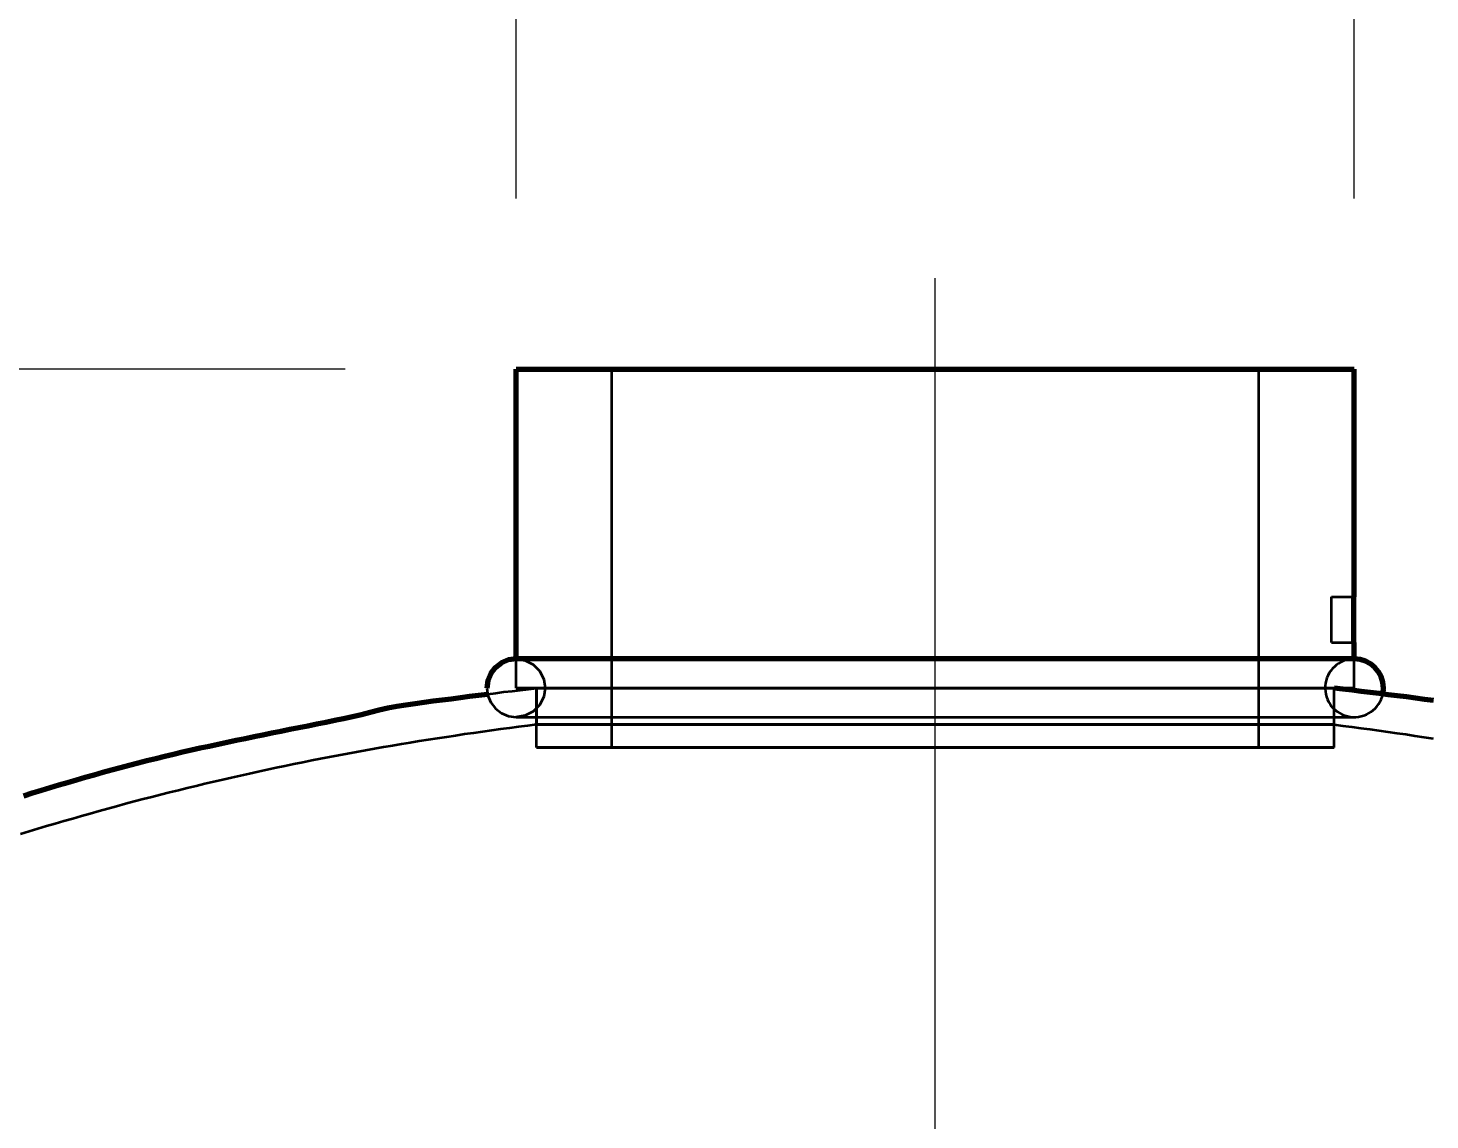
# Model space of a CAD drawing. Header units: millimetres. Extents: x 0 to 1554, y 0 to 420.
# Drawn here: x 119.21 to 131.52, y 294.66 to 304.25 of the extents above; entities that cross this region are included whole.
import ezdxf

# ---------------------------------------------------------------- set-up
doc = ezdxf.new("R2010")
doc.units = ezdxf.units.MM
doc.linetypes.add('IRAM-E-TRAZOS', pattern=[5, 4, -1])
doc.linetypes.add('IRAM-F-TRAZO-PUNTO', pattern=[20, 15, -2, 1, -2])
for name, color, linetype, lineweight in [('01-VISIBLE', 7, 'CONTINUOUS', 70), ('02-OCULTA', 4, 'IRAM-E-TRAZOS', 35), ('03-EJE', 1, 'IRAM-F-TRAZO-PUNTO', 18), ('04-COTA', 3, 'CONTINUOUS', 18)]:
    doc.layers.add(name, color=color, linetype=linetype, lineweight=lineweight)
doc.styles.add('ISO3098', font='isocpeur.ttf')
doc.dimstyles.new('FLAMA-IRAM', dxfattribs={"dimtxt": 3.5, "dimasz": 3.5, "dimexe": 2, "dimexo": 1.5, "dimgap": 1, "dimtad": 1, "dimdec": 1, "dimtxsty": 'ISO3098', "dimblk": 'IRAM_FLECHA', "dimblk1": 'IRAM_FLECHA', "dimblk2": 'IRAM_FLECHA', "dimcen": 2.5, "dimclrd": 256, "dimclre": 256, "dimclrt": 256, "dimazin": 3, "dimtfac": 1, "dimtmove": 0, "dimatfit": 3, "dimlwd": 18, "dimlwe": 18})

# ---------------------------------------------------------------- blocks, each defined once
blk = doc.blocks.new('IRAM_FLECHA')
blk.add_solid([(0, 0), (-1, 0.125), (-1, -0.125)])

msp = doc.modelspace()

# ---------------------------------------------------------------- linework, layer by layer
at = {"layer": '01-VISIBLE'}
for p, q in [((123.495, 298.706), (123.495, 301.25)), ((130.855, 299.25), (130.855, 301.25)), ((130.85, 298.85), (130.85, 299.25)), ((130.855, 298.706), (130.855, 298.85))]:
    msp.add_line(p, q, dxfattribs=at)
for points in [[(123.495, 301.25), (123.576, 301.25), (123.657, 301.25), (123.738, 301.25), (123.819, 301.25), (123.899, 301.25), (123.98, 301.25), (124.061, 301.25), (124.142, 301.25), (124.223, 301.25), (124.304, 301.25), (124.385, 301.25), (124.466, 301.25), (124.546, 301.25), (124.627, 301.25), (124.708, 301.25), (124.789, 301.25), (124.87, 301.25), (124.951, 301.25), (125.032, 301.25), (125.113, 301.25), (125.193, 301.25), (125.274, 301.25), (125.355, 301.25), (125.436, 301.25), (125.517, 301.25), (125.598, 301.25), (125.679, 301.25), (125.76, 301.25), (125.84, 301.25), (125.921, 301.25), (126.002, 301.25), (126.083, 301.25), (126.164, 301.25), (126.245, 301.25), (126.326, 301.25), (126.407, 301.25), (126.488, 301.25), (126.568, 301.25), (126.649, 301.25), (126.73, 301.25), (126.811, 301.25), (126.892, 301.25), (126.973, 301.25), (127.054, 301.25), (127.135, 301.25), (127.215, 301.25), (127.296, 301.25), (127.377, 301.25), (127.458, 301.25), (127.539, 301.25), (127.62, 301.25), (127.701, 301.25), (127.782, 301.25), (127.862, 301.25), (127.943, 301.25), (128.024, 301.25), (128.105, 301.25), (128.186, 301.25), (128.267, 301.25), (128.348, 301.25), (128.429, 301.25), (128.51, 301.25), (128.59, 301.25), (128.671, 301.25), (128.752, 301.25), (128.833, 301.25), (128.914, 301.25), (128.995, 301.25), (129.076, 301.25), (129.157, 301.25), (129.237, 301.25), (129.318, 301.25), (129.399, 301.25), (129.48, 301.25), (129.561, 301.25), (129.642, 301.25), (129.723, 301.25), (129.804, 301.25), (129.884, 301.25), (129.965, 301.25), (130.046, 301.25), (130.127, 301.25), (130.208, 301.25), (130.289, 301.25), (130.37, 301.25), (130.451, 301.25), (130.531, 301.25), (130.612, 301.25), (130.693, 301.25), (130.774, 301.25), (130.855, 301.25)], [(130.85, 299.25), (130.85, 299.25), (130.851, 299.25), (130.852, 299.25), (130.853, 299.25), (130.854, 299.25), (130.855, 299.25)], [(130.85, 298.85), (130.85, 298.85), (130.851, 298.85), (130.852, 298.85), (130.853, 298.85), (130.854, 298.85), (130.855, 298.85)], [(123.495, 298.706), (123.429, 298.697), (123.367, 298.672), (123.314, 298.631), (123.273, 298.578), (123.248, 298.516), (123.239, 298.45)], [(130.855, 298.706), (130.774, 298.706), (130.693, 298.706), (130.612, 298.706), (130.531, 298.706), (130.451, 298.706), (130.37, 298.706), (130.289, 298.706), (130.208, 298.706), (130.127, 298.706), (130.046, 298.706), (129.965, 298.706), (129.884, 298.706), (129.804, 298.706), (129.723, 298.706), (129.642, 298.706), (129.561, 298.706), (129.48, 298.706), (129.399, 298.706), (129.318, 298.706), (129.237, 298.706), (129.157, 298.706), (129.076, 298.706), (128.995, 298.706), (128.914, 298.706), (128.833, 298.706), (128.752, 298.706), (128.671, 298.706), (128.59, 298.706), (128.51, 298.706), (128.429, 298.706), (128.348, 298.706), (128.267, 298.706), (128.186, 298.706), (128.105, 298.706), (128.024, 298.706), (127.943, 298.706), (127.862, 298.706), (127.782, 298.706), (127.701, 298.706), (127.62, 298.706), (127.539, 298.706), (127.458, 298.706), (127.377, 298.706), (127.296, 298.706), (127.215, 298.706), (127.135, 298.706), (127.054, 298.706), (126.973, 298.706), (126.892, 298.706), (126.811, 298.706), (126.73, 298.706), (126.649, 298.706), (126.568, 298.706), (126.488, 298.706), (126.407, 298.706), (126.326, 298.706), (126.245, 298.706), (126.164, 298.706), (126.083, 298.706), (126.002, 298.706), (125.921, 298.706), (125.84, 298.706), (125.76, 298.706), (125.679, 298.706), (125.598, 298.706), (125.517, 298.706), (125.436, 298.706), (125.355, 298.706), (125.274, 298.706), (125.193, 298.706), (125.113, 298.706), (125.032, 298.706), (124.951, 298.706), (124.87, 298.706), (124.789, 298.706), (124.708, 298.706), (124.627, 298.706), (124.546, 298.706), (124.466, 298.706), (124.385, 298.706), (124.304, 298.706), (124.223, 298.706), (124.142, 298.706), (124.061, 298.706), (123.98, 298.706), (123.899, 298.706), (123.819, 298.706), (123.738, 298.706), (123.657, 298.706), (123.576, 298.706), (123.495, 298.706)], [(131.551, 298.34), (131.471, 298.35), (131.392, 298.361), (131.313, 298.371), (131.233, 298.381), (131.154, 298.391), (131.074, 298.401), (130.995, 298.411), (130.915, 298.42), (130.836, 298.43), (130.756, 298.44), (130.677, 298.45)], [(119.173, 297.504), (119.25, 297.528), (119.327, 297.552), (119.404, 297.575), (119.48, 297.598), (119.557, 297.621), (119.634, 297.644), (119.711, 297.666), (119.789, 297.688), (119.866, 297.71), (119.943, 297.731), (120.021, 297.752), (120.098, 297.773), (120.176, 297.793), (120.254, 297.813), (120.332, 297.832), (120.41, 297.851), (120.488, 297.869), (120.566, 297.888), (120.644, 297.906), (120.722, 297.923), (120.801, 297.94), (120.879, 297.957), (120.958, 297.974), (121.036, 297.991), (121.115, 298.007), (121.194, 298.023), (121.272, 298.039), (121.351, 298.055), (121.43, 298.071), (121.508, 298.087), (121.587, 298.102), (121.666, 298.118), (121.744, 298.134), (121.823, 298.15), (121.902, 298.166), (121.98, 298.182), (122.059, 298.199), (122.137, 298.217), (122.215, 298.237), (122.292, 298.259), (122.37, 298.277), (122.449, 298.291), (122.528, 298.303), (122.608, 298.314), (122.687, 298.325), (122.767, 298.336), (122.846, 298.346), (122.926, 298.356), (123.006, 298.367), (123.085, 298.377), (123.165, 298.387), (123.245, 298.397)]]:
    msp.add_lwpolyline(points, dxfattribs=at)
for start, end in [(0, 90), (-11.9791, 0)]:
    msp.add_arc((130.855, 298.45), 0.256, start, end, dxfattribs=at)
at = {"layer": '02-OCULTA'}
for p, q in [((124.337, 297.928), (124.337, 301.25)), ((130.013, 301.25), (130.013, 297.928)), ((130.655, 299.25), (130.85, 299.25)), ((130.655, 298.85), (130.655, 299.25)), ((130.655, 298.85), (130.655, 299.25)), ((130.655, 299.25), (130.85, 299.25)), ((130.85, 298.85), (130.85, 299.25)), ((130.655, 298.85), (130.85, 298.85)), ((130.655, 298.85), (130.85, 298.85)), ((123.495, 298.45), (123.495, 298.706)), ((130.855, 298.45), (130.855, 298.706)), ((123.673, 297.928), (123.673, 298.45)), ((123.675, 298.45), (123.675, 298.128)), ((130.675, 298.45), (130.675, 298.128)), ((130.677, 297.928), (130.677, 298.45))]:
    msp.add_line(p, q, dxfattribs=at)
for points in [[(130.855, 301.25), (130.775, 301.25), (130.695, 301.25), (130.615, 301.25), (130.535, 301.25), (130.455, 301.25), (130.375, 301.25), (130.295, 301.25), (130.215, 301.25), (130.135, 301.25), (130.055, 301.25), (129.975, 301.25), (129.895, 301.25), (129.815, 301.25), (129.735, 301.25), (129.655, 301.25), (129.575, 301.25), (129.495, 301.25), (129.415, 301.25), (129.335, 301.25), (129.255, 301.25), (129.175, 301.25), (129.095, 301.25), (129.015, 301.25), (128.935, 301.25), (128.855, 301.25), (128.775, 301.25), (128.695, 301.25), (128.615, 301.25), (128.535, 301.25), (128.455, 301.25), (128.375, 301.25), (128.295, 301.25), (128.215, 301.25), (128.135, 301.25), (128.055, 301.25), (127.975, 301.25), (127.895, 301.25), (127.815, 301.25), (127.735, 301.25), (127.655, 301.25), (127.575, 301.25), (127.495, 301.25), (127.415, 301.25), (127.335, 301.25), (127.255, 301.25), (127.175, 301.25), (127.095, 301.25), (127.015, 301.25), (126.935, 301.25), (126.855, 301.25), (126.775, 301.25), (126.695, 301.25), (126.615, 301.25), (126.535, 301.25), (126.455, 301.25), (126.375, 301.25), (126.295, 301.25), (126.215, 301.25), (126.135, 301.25), (126.055, 301.25), (125.975, 301.25), (125.895, 301.25), (125.815, 301.25), (125.735, 301.25), (125.655, 301.25), (125.575, 301.25), (125.495, 301.25), (125.415, 301.25), (125.335, 301.25), (125.255, 301.25), (125.175, 301.25), (125.095, 301.25), (125.015, 301.25), (124.935, 301.25), (124.855, 301.25), (124.775, 301.25), (124.695, 301.25), (124.615, 301.25), (124.535, 301.25), (124.455, 301.25), (124.375, 301.25), (124.295, 301.25), (124.215, 301.25), (124.135, 301.25), (124.055, 301.25), (123.975, 301.25), (123.895, 301.25), (123.815, 301.25), (123.735, 301.25), (123.655, 301.25), (123.575, 301.25), (123.495, 301.25)], [(130.013, 301.25), (129.932, 301.25), (129.85, 301.25), (129.769, 301.25), (129.688, 301.25), (129.607, 301.25), (129.526, 301.25), (129.445, 301.25), (129.364, 301.25), (129.283, 301.25), (129.202, 301.25), (129.121, 301.25), (129.04, 301.25), (128.959, 301.25), (128.878, 301.25), (128.796, 301.25), (128.715, 301.25), (128.634, 301.25), (128.553, 301.25), (128.472, 301.25), (128.391, 301.25), (128.31, 301.25), (128.229, 301.25), (128.148, 301.25), (128.067, 301.25), (127.986, 301.25), (127.905, 301.25), (127.824, 301.25), (127.743, 301.25), (127.661, 301.25), (127.58, 301.25), (127.499, 301.25), (127.418, 301.25), (127.337, 301.25), (127.256, 301.25), (127.175, 301.25), (127.094, 301.25), (127.013, 301.25), (126.932, 301.25), (126.851, 301.25), (126.77, 301.25), (126.689, 301.25), (126.607, 301.25), (126.526, 301.25), (126.445, 301.25), (126.364, 301.25), (126.283, 301.25), (126.202, 301.25), (126.121, 301.25), (126.04, 301.25), (125.959, 301.25), (125.878, 301.25), (125.797, 301.25), (125.716, 301.25), (125.635, 301.25), (125.554, 301.25), (125.472, 301.25), (125.391, 301.25), (125.31, 301.25), (125.229, 301.25), (125.148, 301.25), (125.067, 301.25), (124.986, 301.25), (124.905, 301.25), (124.824, 301.25), (124.743, 301.25), (124.662, 301.25), (124.581, 301.25), (124.5, 301.25), (124.418, 301.25), (124.337, 301.25)], [(124.337, 301.25), (124.418, 301.25), (124.5, 301.25), (124.581, 301.25), (124.662, 301.25), (124.743, 301.25), (124.824, 301.25), (124.905, 301.25), (124.986, 301.25), (125.067, 301.25), (125.148, 301.25), (125.229, 301.25), (125.31, 301.25), (125.391, 301.25), (125.472, 301.25), (125.554, 301.25), (125.635, 301.25), (125.716, 301.25), (125.797, 301.25), (125.878, 301.25), (125.959, 301.25), (126.04, 301.25), (126.121, 301.25), (126.202, 301.25), (126.283, 301.25), (126.364, 301.25), (126.445, 301.25), (126.526, 301.25), (126.607, 301.25), (126.689, 301.25), (126.77, 301.25), (126.851, 301.25), (126.932, 301.25), (127.013, 301.25), (127.094, 301.25), (127.175, 301.25), (127.256, 301.25), (127.337, 301.25), (127.418, 301.25), (127.499, 301.25), (127.58, 301.25), (127.661, 301.25), (127.743, 301.25), (127.824, 301.25), (127.905, 301.25), (127.986, 301.25), (128.067, 301.25), (128.148, 301.25), (128.229, 301.25), (128.31, 301.25), (128.391, 301.25), (128.472, 301.25), (128.553, 301.25), (128.634, 301.25), (128.715, 301.25), (128.796, 301.25), (128.878, 301.25), (128.959, 301.25), (129.04, 301.25), (129.121, 301.25), (129.202, 301.25), (129.283, 301.25), (129.364, 301.25), (129.445, 301.25), (129.526, 301.25), (129.607, 301.25), (129.688, 301.25), (129.769, 301.25), (129.85, 301.25), (129.932, 301.25), (130.013, 301.25)], [(130.855, 299.25), (130.854, 299.25), (130.853, 299.25), (130.852, 299.25), (130.851, 299.25), (130.85, 299.25), (130.85, 299.25)], [(130.855, 298.85), (130.854, 298.85), (130.853, 298.85), (130.852, 298.85), (130.851, 298.85), (130.85, 298.85), (130.85, 298.85)], [(130.855, 298.706), (130.774, 298.706), (130.693, 298.706), (130.612, 298.706), (130.531, 298.706), (130.451, 298.706), (130.37, 298.706), (130.289, 298.706), (130.208, 298.706), (130.127, 298.706), (130.046, 298.706), (129.965, 298.706), (129.884, 298.706), (129.804, 298.706), (129.723, 298.706), (129.642, 298.706), (129.561, 298.706), (129.48, 298.706), (129.399, 298.706), (129.318, 298.706), (129.237, 298.706), (129.157, 298.706), (129.076, 298.706), (128.995, 298.706), (128.914, 298.706), (128.833, 298.706), (128.752, 298.706), (128.671, 298.706), (128.59, 298.706), (128.51, 298.706), (128.429, 298.706), (128.348, 298.706), (128.267, 298.706), (128.186, 298.706), (128.105, 298.706), (128.024, 298.706), (127.943, 298.706), (127.862, 298.706), (127.782, 298.706), (127.701, 298.706), (127.62, 298.706), (127.539, 298.706), (127.458, 298.706), (127.377, 298.706), (127.296, 298.706), (127.215, 298.706), (127.135, 298.706), (127.054, 298.706), (126.973, 298.706), (126.892, 298.706), (126.811, 298.706), (126.73, 298.706), (126.649, 298.706), (126.568, 298.706), (126.488, 298.706), (126.407, 298.706), (126.326, 298.706), (126.245, 298.706), (126.164, 298.706), (126.083, 298.706), (126.002, 298.706), (125.921, 298.706), (125.84, 298.706), (125.76, 298.706), (125.679, 298.706), (125.598, 298.706), (125.517, 298.706), (125.436, 298.706), (125.355, 298.706), (125.274, 298.706), (125.193, 298.706), (125.113, 298.706), (125.032, 298.706), (124.951, 298.706), (124.87, 298.706), (124.789, 298.706), (124.708, 298.706), (124.627, 298.706), (124.546, 298.706), (124.466, 298.706), (124.385, 298.706), (124.304, 298.706), (124.223, 298.706), (124.142, 298.706), (124.061, 298.706), (123.98, 298.706), (123.899, 298.706), (123.819, 298.706), (123.738, 298.706), (123.657, 298.706), (123.576, 298.706), (123.495, 298.706)], [(123.495, 298.706), (123.574, 298.693), (123.645, 298.657), (123.702, 298.6), (123.738, 298.529), (123.751, 298.45), (123.738, 298.371), (123.702, 298.3), (123.645, 298.243), (123.574, 298.207), (123.495, 298.194)], [(123.239, 298.45), (123.248, 298.384), (123.273, 298.322), (123.314, 298.269), (123.367, 298.228), (123.429, 298.203), (123.495, 298.194)], [(123.245, 298.397), (123.316, 298.406), (123.388, 298.415), (123.46, 298.423), (123.532, 298.432), (123.603, 298.441), (123.675, 298.45)], [(130.855, 298.45), (130.775, 298.45), (130.695, 298.45), (130.615, 298.45), (130.535, 298.45), (130.455, 298.45), (130.375, 298.45), (130.295, 298.45), (130.215, 298.45), (130.135, 298.45), (130.055, 298.45), (129.975, 298.45), (129.895, 298.45), (129.815, 298.45), (129.735, 298.45), (129.655, 298.45), (129.575, 298.45), (129.495, 298.45), (129.415, 298.45), (129.335, 298.45), (129.255, 298.45), (129.175, 298.45), (129.095, 298.45), (129.015, 298.45), (128.935, 298.45), (128.855, 298.45), (128.775, 298.45), (128.695, 298.45), (128.615, 298.45), (128.535, 298.45), (128.455, 298.45), (128.375, 298.45), (128.295, 298.45), (128.215, 298.45), (128.135, 298.45), (128.055, 298.45), (127.975, 298.45), (127.895, 298.45), (127.815, 298.45), (127.735, 298.45), (127.655, 298.45), (127.575, 298.45), (127.495, 298.45), (127.415, 298.45), (127.335, 298.45), (127.255, 298.45), (127.175, 298.45), (127.095, 298.45), (127.015, 298.45), (126.935, 298.45), (126.855, 298.45), (126.775, 298.45), (126.695, 298.45), (126.615, 298.45), (126.535, 298.45), (126.455, 298.45), (126.375, 298.45), (126.295, 298.45), (126.215, 298.45), (126.135, 298.45), (126.055, 298.45), (125.975, 298.45), (125.895, 298.45), (125.815, 298.45), (125.735, 298.45), (125.655, 298.45), (125.575, 298.45), (125.495, 298.45), (125.415, 298.45), (125.335, 298.45), (125.255, 298.45), (125.175, 298.45), (125.095, 298.45), (125.015, 298.45), (124.935, 298.45), (124.855, 298.45), (124.775, 298.45), (124.695, 298.45), (124.615, 298.45), (124.535, 298.45), (124.455, 298.45), (124.375, 298.45), (124.295, 298.45), (124.215, 298.45), (124.135, 298.45), (124.055, 298.45), (123.975, 298.45), (123.895, 298.45), (123.815, 298.45), (123.735, 298.45), (123.655, 298.45), (123.575, 298.45), (123.495, 298.45)], [(123.495, 298.45), (123.576, 298.45), (123.657, 298.45), (123.738, 298.45), (123.819, 298.45), (123.899, 298.45), (123.98, 298.45), (124.061, 298.45), (124.142, 298.45), (124.223, 298.45), (124.304, 298.45), (124.385, 298.45), (124.466, 298.45), (124.546, 298.45), (124.627, 298.45), (124.708, 298.45), (124.789, 298.45), (124.87, 298.45), (124.951, 298.45), (125.032, 298.45), (125.113, 298.45), (125.193, 298.45), (125.274, 298.45), (125.355, 298.45), (125.436, 298.45), (125.517, 298.45), (125.598, 298.45), (125.679, 298.45), (125.76, 298.45), (125.84, 298.45), (125.921, 298.45), (126.002, 298.45), (126.083, 298.45), (126.164, 298.45), (126.245, 298.45), (126.326, 298.45), (126.407, 298.45), (126.488, 298.45), (126.568, 298.45), (126.649, 298.45), (126.73, 298.45), (126.811, 298.45), (126.892, 298.45), (126.973, 298.45), (127.054, 298.45), (127.135, 298.45), (127.215, 298.45), (127.296, 298.45), (127.377, 298.45), (127.458, 298.45), (127.539, 298.45), (127.62, 298.45), (127.701, 298.45), (127.782, 298.45), (127.862, 298.45), (127.943, 298.45), (128.024, 298.45), (128.105, 298.45), (128.186, 298.45), (128.267, 298.45), (128.348, 298.45), (128.429, 298.45), (128.51, 298.45), (128.59, 298.45), (128.671, 298.45), (128.752, 298.45), (128.833, 298.45), (128.914, 298.45), (128.995, 298.45), (129.076, 298.45), (129.157, 298.45), (129.237, 298.45), (129.318, 298.45), (129.399, 298.45), (129.48, 298.45), (129.561, 298.45), (129.642, 298.45), (129.723, 298.45), (129.804, 298.45), (129.884, 298.45), (129.965, 298.45), (130.046, 298.45), (130.127, 298.45), (130.208, 298.45), (130.289, 298.45), (130.37, 298.45), (130.451, 298.45), (130.531, 298.45), (130.612, 298.45), (130.693, 298.45), (130.774, 298.45), (130.855, 298.45)], [(130.677, 298.45), (130.596, 298.45), (130.516, 298.45), (130.435, 298.45), (130.355, 298.45), (130.274, 298.45), (130.194, 298.45), (130.113, 298.45), (130.033, 298.45), (129.952, 298.45), (129.872, 298.45), (129.791, 298.45), (129.711, 298.45), (129.63, 298.45), (129.55, 298.45), (129.469, 298.45), (129.389, 298.45), (129.308, 298.45), (129.228, 298.45), (129.147, 298.45), (129.067, 298.45), (128.986, 298.45), (128.906, 298.45), (128.825, 298.45), (128.745, 298.45), (128.664, 298.45), (128.584, 298.45), (128.503, 298.45), (128.423, 298.45), (128.342, 298.45), (128.262, 298.45), (128.181, 298.45), (128.101, 298.45), (128.02, 298.45), (127.94, 298.45), (127.859, 298.45), (127.779, 298.45), (127.698, 298.45), (127.618, 298.45), (127.537, 298.45), (127.457, 298.45), (127.376, 298.45), (127.296, 298.45), (127.215, 298.45), (127.135, 298.45), (127.054, 298.45), (126.974, 298.45), (126.893, 298.45), (126.813, 298.45), (126.732, 298.45), (126.652, 298.45), (126.571, 298.45), (126.491, 298.45), (126.41, 298.45), (126.33, 298.45), (126.249, 298.45), (126.169, 298.45), (126.088, 298.45), (126.008, 298.45), (125.927, 298.45), (125.847, 298.45), (125.766, 298.45), (125.686, 298.45), (125.605, 298.45), (125.525, 298.45), (125.444, 298.45), (125.364, 298.45), (125.283, 298.45), (125.203, 298.45), (125.122, 298.45), (125.042, 298.45), (124.961, 298.45), (124.881, 298.45), (124.8, 298.45), (124.72, 298.45), (124.639, 298.45), (124.559, 298.45), (124.478, 298.45), (124.398, 298.45), (124.317, 298.45), (124.237, 298.45), (124.156, 298.45), (124.076, 298.45), (123.995, 298.45), (123.915, 298.45), (123.834, 298.45), (123.754, 298.45), (123.673, 298.45)], [(123.673, 298.45), (123.754, 298.45), (123.834, 298.45), (123.915, 298.45), (123.995, 298.45), (124.076, 298.45), (124.156, 298.45), (124.237, 298.45), (124.317, 298.45), (124.398, 298.45), (124.478, 298.45), (124.559, 298.45), (124.639, 298.45), (124.72, 298.45), (124.8, 298.45), (124.881, 298.45), (124.961, 298.45), (125.042, 298.45), (125.122, 298.45), (125.203, 298.45), (125.283, 298.45), (125.364, 298.45), (125.444, 298.45), (125.525, 298.45), (125.605, 298.45), (125.686, 298.45), (125.766, 298.45), (125.847, 298.45), (125.927, 298.45), (126.008, 298.45), (126.088, 298.45), (126.169, 298.45), (126.249, 298.45), (126.33, 298.45), (126.41, 298.45), (126.491, 298.45), (126.571, 298.45), (126.652, 298.45), (126.732, 298.45), (126.813, 298.45), (126.893, 298.45), (126.974, 298.45), (127.054, 298.45), (127.135, 298.45), (127.215, 298.45), (127.296, 298.45), (127.376, 298.45), (127.457, 298.45), (127.537, 298.45), (127.618, 298.45), (127.698, 298.45), (127.779, 298.45), (127.859, 298.45), (127.94, 298.45), (128.02, 298.45), (128.101, 298.45), (128.181, 298.45), (128.262, 298.45), (128.342, 298.45), (128.423, 298.45), (128.503, 298.45), (128.584, 298.45), (128.664, 298.45), (128.745, 298.45), (128.825, 298.45), (128.906, 298.45), (128.986, 298.45), (129.067, 298.45), (129.147, 298.45), (129.228, 298.45), (129.308, 298.45), (129.389, 298.45), (129.469, 298.45), (129.55, 298.45), (129.63, 298.45), (129.711, 298.45), (129.791, 298.45), (129.872, 298.45), (129.952, 298.45), (130.033, 298.45), (130.113, 298.45), (130.194, 298.45), (130.274, 298.45), (130.355, 298.45), (130.435, 298.45), (130.516, 298.45), (130.596, 298.45), (130.677, 298.45)], [(130.675, 298.45), (130.595, 298.45), (130.514, 298.45), (130.434, 298.45), (130.353, 298.45), (130.273, 298.45), (130.192, 298.45), (130.112, 298.45), (130.031, 298.45), (129.951, 298.45), (129.87, 298.45), (129.79, 298.45), (129.709, 298.45), (129.629, 298.45), (129.549, 298.45), (129.468, 298.45), (129.388, 298.45), (129.307, 298.45), (129.227, 298.45), (129.146, 298.45), (129.066, 298.45), (128.985, 298.45), (128.905, 298.45), (128.824, 298.45), (128.744, 298.45), (128.664, 298.45), (128.583, 298.45), (128.503, 298.45), (128.422, 298.45), (128.342, 298.45), (128.261, 298.45), (128.181, 298.45), (128.1, 298.45), (128.02, 298.45), (127.939, 298.45), (127.859, 298.45), (127.778, 298.45), (127.698, 298.45), (127.618, 298.45), (127.537, 298.45), (127.457, 298.45), (127.376, 298.45), (127.296, 298.45), (127.215, 298.45), (127.135, 298.45), (127.054, 298.45), (126.974, 298.45), (126.893, 298.45), (126.813, 298.45), (126.732, 298.45), (126.652, 298.45), (126.572, 298.45), (126.491, 298.45), (126.411, 298.45), (126.33, 298.45), (126.25, 298.45), (126.169, 298.45), (126.089, 298.45), (126.008, 298.45), (125.928, 298.45), (125.847, 298.45), (125.767, 298.45), (125.686, 298.45), (125.606, 298.45), (125.526, 298.45), (125.445, 298.45), (125.365, 298.45), (125.284, 298.45), (125.204, 298.45), (125.123, 298.45), (125.043, 298.45), (124.962, 298.45), (124.882, 298.45), (124.801, 298.45), (124.721, 298.45), (124.641, 298.45), (124.56, 298.45), (124.48, 298.45), (124.399, 298.45), (124.319, 298.45), (124.238, 298.45), (124.158, 298.45), (124.077, 298.45), (123.997, 298.45), (123.916, 298.45), (123.836, 298.45), (123.755, 298.45), (123.675, 298.45)], [(123.675, 298.45), (123.755, 298.45), (123.836, 298.45), (123.916, 298.45), (123.997, 298.45), (124.077, 298.45), (124.158, 298.45), (124.238, 298.45), (124.319, 298.45), (124.399, 298.45), (124.48, 298.45), (124.56, 298.45), (124.641, 298.45), (124.721, 298.45), (124.801, 298.45), (124.882, 298.45), (124.962, 298.45), (125.043, 298.45), (125.123, 298.45), (125.204, 298.45), (125.284, 298.45), (125.365, 298.45), (125.445, 298.45), (125.526, 298.45), (125.606, 298.45), (125.686, 298.45), (125.767, 298.45), (125.847, 298.45), (125.928, 298.45), (126.008, 298.45), (126.089, 298.45), (126.169, 298.45), (126.25, 298.45), (126.33, 298.45), (126.411, 298.45), (126.491, 298.45), (126.572, 298.45), (126.652, 298.45), (126.732, 298.45), (126.813, 298.45), (126.893, 298.45), (126.974, 298.45), (127.054, 298.45), (127.135, 298.45), (127.215, 298.45), (127.296, 298.45), (127.376, 298.45), (127.457, 298.45), (127.537, 298.45), (127.618, 298.45), (127.698, 298.45), (127.778, 298.45), (127.859, 298.45), (127.939, 298.45), (128.02, 298.45), (128.1, 298.45), (128.181, 298.45), (128.261, 298.45), (128.342, 298.45), (128.422, 298.45), (128.503, 298.45), (128.583, 298.45), (128.664, 298.45), (128.744, 298.45), (128.824, 298.45), (128.905, 298.45), (128.985, 298.45), (129.066, 298.45), (129.146, 298.45), (129.227, 298.45), (129.307, 298.45), (129.388, 298.45), (129.468, 298.45), (129.549, 298.45), (129.629, 298.45), (129.709, 298.45), (129.79, 298.45), (129.87, 298.45), (129.951, 298.45), (130.031, 298.45), (130.112, 298.45), (130.192, 298.45), (130.273, 298.45), (130.353, 298.45), (130.434, 298.45), (130.514, 298.45), (130.595, 298.45), (130.675, 298.45)], [(130.677, 298.45), (130.677, 298.45), (130.676, 298.45), (130.676, 298.45), (130.676, 298.45), (130.675, 298.45), (130.675, 298.45)], [(123.495, 298.194), (123.575, 298.194), (123.655, 298.194), (123.735, 298.194), (123.815, 298.194), (123.895, 298.194), (123.975, 298.194), (124.055, 298.194), (124.135, 298.194), (124.215, 298.194), (124.295, 298.194), (124.375, 298.194), (124.455, 298.194), (124.535, 298.194), (124.615, 298.194), (124.695, 298.194), (124.775, 298.194), (124.855, 298.194), (124.935, 298.194), (125.015, 298.194), (125.095, 298.194), (125.175, 298.194), (125.255, 298.194), (125.335, 298.194), (125.415, 298.194), (125.495, 298.194), (125.575, 298.194), (125.655, 298.194), (125.735, 298.194), (125.815, 298.194), (125.895, 298.194), (125.975, 298.194), (126.055, 298.194), (126.135, 298.194), (126.215, 298.194), (126.295, 298.194), (126.375, 298.194), (126.455, 298.194), (126.535, 298.194), (126.615, 298.194), (126.695, 298.194), (126.775, 298.194), (126.855, 298.194), (126.935, 298.194), (127.015, 298.194), (127.095, 298.194), (127.175, 298.194), (127.255, 298.194), (127.335, 298.194), (127.415, 298.194), (127.495, 298.194), (127.575, 298.194), (127.655, 298.194), (127.735, 298.194), (127.815, 298.194), (127.895, 298.194), (127.975, 298.194), (128.055, 298.194), (128.135, 298.194), (128.215, 298.194), (128.295, 298.194), (128.375, 298.194), (128.455, 298.194), (128.535, 298.194), (128.615, 298.194), (128.695, 298.194), (128.775, 298.194), (128.855, 298.194), (128.935, 298.194), (129.015, 298.194), (129.095, 298.194), (129.175, 298.194), (129.255, 298.194), (129.335, 298.194), (129.415, 298.194), (129.495, 298.194), (129.575, 298.194), (129.655, 298.194), (129.735, 298.194), (129.815, 298.194), (129.895, 298.194), (129.975, 298.194), (130.055, 298.194), (130.135, 298.194), (130.215, 298.194), (130.295, 298.194), (130.375, 298.194), (130.455, 298.194), (130.535, 298.194), (130.615, 298.194), (130.695, 298.194), (130.775, 298.194), (130.855, 298.194)], [(123.495, 298.194), (123.575, 298.194), (123.655, 298.194), (123.735, 298.194), (123.815, 298.194), (123.895, 298.194), (123.975, 298.194), (124.055, 298.194), (124.135, 298.194), (124.215, 298.194), (124.295, 298.194), (124.375, 298.194), (124.455, 298.194), (124.535, 298.194), (124.615, 298.194), (124.695, 298.194), (124.775, 298.194), (124.855, 298.194), (124.935, 298.194), (125.015, 298.194), (125.095, 298.194), (125.175, 298.194), (125.255, 298.194), (125.335, 298.194), (125.415, 298.194), (125.495, 298.194), (125.575, 298.194), (125.655, 298.194), (125.735, 298.194), (125.815, 298.194), (125.895, 298.194), (125.975, 298.194), (126.055, 298.194), (126.135, 298.194), (126.215, 298.194), (126.295, 298.194), (126.375, 298.194), (126.455, 298.194), (126.535, 298.194), (126.615, 298.194), (126.695, 298.194), (126.775, 298.194), (126.855, 298.194), (126.935, 298.194), (127.015, 298.194), (127.095, 298.194), (127.175, 298.194), (127.255, 298.194), (127.335, 298.194), (127.415, 298.194), (127.495, 298.194), (127.575, 298.194), (127.655, 298.194), (127.735, 298.194), (127.815, 298.194), (127.895, 298.194), (127.975, 298.194), (128.055, 298.194), (128.135, 298.194), (128.215, 298.194), (128.295, 298.194), (128.375, 298.194), (128.455, 298.194), (128.535, 298.194), (128.615, 298.194), (128.695, 298.194), (128.775, 298.194), (128.855, 298.194), (128.935, 298.194), (129.015, 298.194), (129.095, 298.194), (129.175, 298.194), (129.255, 298.194), (129.335, 298.194), (129.415, 298.194), (129.495, 298.194), (129.575, 298.194), (129.655, 298.194), (129.735, 298.194), (129.815, 298.194), (129.895, 298.194), (129.975, 298.194), (130.055, 298.194), (130.135, 298.194), (130.215, 298.194), (130.295, 298.194), (130.375, 298.194), (130.455, 298.194), (130.535, 298.194), (130.615, 298.194), (130.695, 298.194), (130.775, 298.194), (130.855, 298.194)], [(123.675, 298.128), (123.596, 298.119), (123.516, 298.108), (123.437, 298.098), (123.358, 298.088), (123.278, 298.077), (123.199, 298.066), (123.12, 298.054), (123.041, 298.043), (122.962, 298.031), (122.883, 298.019), (122.803, 298.007), (122.724, 297.995), (122.645, 297.982), (122.566, 297.969), (122.488, 297.956), (122.409, 297.943), (122.33, 297.929), (122.251, 297.915), (122.172, 297.901), (122.094, 297.887), (122.015, 297.872), (121.936, 297.858), (121.858, 297.843), (121.779, 297.827), (121.701, 297.812), (121.622, 297.796), (121.544, 297.78), (121.465, 297.764), (121.387, 297.748), (121.309, 297.731), (121.231, 297.714), (121.153, 297.697), (121.075, 297.679), (120.997, 297.662), (120.919, 297.644), (120.841, 297.626), (120.763, 297.607), (120.685, 297.589), (120.607, 297.57), (120.53, 297.551), (120.452, 297.532), (120.374, 297.512), (120.297, 297.492), (120.219, 297.472), (120.142, 297.452), (120.065, 297.431), (119.987, 297.41), (119.91, 297.389), (119.833, 297.368), (119.756, 297.346), (119.679, 297.324), (119.602, 297.302), (119.525, 297.28), (119.449, 297.257), (119.372, 297.235), (119.295, 297.212), (119.219, 297.188), (119.143, 297.165)], [(130.675, 298.128), (130.595, 298.128), (130.514, 298.128), (130.434, 298.128), (130.353, 298.128), (130.273, 298.128), (130.192, 298.128), (130.112, 298.128), (130.031, 298.128), (129.951, 298.128), (129.87, 298.128), (129.79, 298.128), (129.709, 298.128), (129.629, 298.128), (129.549, 298.128), (129.468, 298.128), (129.388, 298.128), (129.307, 298.128), (129.227, 298.128), (129.146, 298.128), (129.066, 298.128), (128.985, 298.128), (128.905, 298.128), (128.824, 298.128), (128.744, 298.128), (128.664, 298.128), (128.583, 298.128), (128.503, 298.128), (128.422, 298.128), (128.342, 298.128), (128.261, 298.128), (128.181, 298.128), (128.1, 298.128), (128.02, 298.128), (127.939, 298.128), (127.859, 298.128), (127.778, 298.128), (127.698, 298.128), (127.618, 298.128), (127.537, 298.128), (127.457, 298.128), (127.376, 298.128), (127.296, 298.128), (127.215, 298.128), (127.135, 298.128), (127.054, 298.128), (126.974, 298.128), (126.893, 298.128), (126.813, 298.128), (126.732, 298.128), (126.652, 298.128), (126.572, 298.128), (126.491, 298.128), (126.411, 298.128), (126.33, 298.128), (126.25, 298.128), (126.169, 298.128), (126.089, 298.128), (126.008, 298.128), (125.928, 298.128), (125.847, 298.128), (125.767, 298.128), (125.686, 298.128), (125.606, 298.128), (125.526, 298.128), (125.445, 298.128), (125.365, 298.128), (125.284, 298.128), (125.204, 298.128), (125.123, 298.128), (125.043, 298.128), (124.962, 298.128), (124.882, 298.128), (124.801, 298.128), (124.721, 298.128), (124.641, 298.128), (124.56, 298.128), (124.48, 298.128), (124.399, 298.128), (124.319, 298.128), (124.238, 298.128), (124.158, 298.128), (124.077, 298.128), (123.997, 298.128), (123.916, 298.128), (123.836, 298.128), (123.755, 298.128), (123.675, 298.128)], [(123.675, 298.128), (123.755, 298.128), (123.836, 298.128), (123.916, 298.128), (123.997, 298.128), (124.077, 298.128), (124.158, 298.128), (124.238, 298.128), (124.319, 298.128), (124.399, 298.128), (124.48, 298.128), (124.56, 298.128), (124.641, 298.128), (124.721, 298.128), (124.801, 298.128), (124.882, 298.128), (124.962, 298.128), (125.043, 298.128), (125.123, 298.128), (125.204, 298.128), (125.284, 298.128), (125.365, 298.128), (125.445, 298.128), (125.526, 298.128), (125.606, 298.128), (125.686, 298.128), (125.767, 298.128), (125.847, 298.128), (125.928, 298.128), (126.008, 298.128), (126.089, 298.128), (126.169, 298.128), (126.25, 298.128), (126.33, 298.128), (126.411, 298.128), (126.491, 298.128), (126.572, 298.128), (126.652, 298.128), (126.732, 298.128), (126.813, 298.128), (126.893, 298.128), (126.974, 298.128), (127.054, 298.128), (127.135, 298.128), (127.215, 298.128), (127.296, 298.128), (127.376, 298.128), (127.457, 298.128), (127.537, 298.128), (127.618, 298.128), (127.698, 298.128), (127.778, 298.128), (127.859, 298.128), (127.939, 298.128), (128.02, 298.128), (128.1, 298.128), (128.181, 298.128), (128.261, 298.128), (128.342, 298.128), (128.422, 298.128), (128.503, 298.128), (128.583, 298.128), (128.664, 298.128), (128.744, 298.128), (128.824, 298.128), (128.905, 298.128), (128.985, 298.128), (129.066, 298.128), (129.146, 298.128), (129.227, 298.128), (129.307, 298.128), (129.388, 298.128), (129.468, 298.128), (129.549, 298.128), (129.629, 298.128), (129.709, 298.128), (129.79, 298.128), (129.87, 298.128), (129.951, 298.128), (130.031, 298.128), (130.112, 298.128), (130.192, 298.128), (130.273, 298.128), (130.353, 298.128), (130.434, 298.128), (130.514, 298.128), (130.595, 298.128), (130.675, 298.128)], [(130.675, 298.128), (130.754, 298.119), (130.834, 298.108), (130.913, 298.098), (130.992, 298.087), (131.072, 298.077), (131.151, 298.066), (131.23, 298.054), (131.309, 298.043), (131.388, 298.031), (131.467, 298.019), (131.547, 298.007)], [(130.677, 297.928), (130.596, 297.928), (130.516, 297.928), (130.435, 297.928), (130.355, 297.928), (130.274, 297.928), (130.194, 297.928), (130.113, 297.928), (130.033, 297.928), (129.952, 297.928), (129.872, 297.928), (129.791, 297.928), (129.711, 297.928), (129.63, 297.928), (129.55, 297.928), (129.469, 297.928), (129.389, 297.928), (129.308, 297.928), (129.228, 297.928), (129.147, 297.928), (129.067, 297.928), (128.986, 297.928), (128.906, 297.928), (128.825, 297.928), (128.745, 297.928), (128.664, 297.928), (128.584, 297.928), (128.503, 297.928), (128.423, 297.928), (128.342, 297.928), (128.262, 297.928), (128.181, 297.928), (128.101, 297.928), (128.02, 297.928), (127.94, 297.928), (127.859, 297.928), (127.779, 297.928), (127.698, 297.928), (127.618, 297.928), (127.537, 297.928), (127.457, 297.928), (127.376, 297.928), (127.296, 297.928), (127.215, 297.928), (127.135, 297.928), (127.054, 297.928), (126.974, 297.928), (126.893, 297.928), (126.813, 297.928), (126.732, 297.928), (126.652, 297.928), (126.571, 297.928), (126.491, 297.928), (126.41, 297.928), (126.33, 297.928), (126.249, 297.928), (126.169, 297.928), (126.088, 297.928), (126.008, 297.928), (125.927, 297.928), (125.847, 297.928), (125.766, 297.928), (125.686, 297.928), (125.605, 297.928), (125.525, 297.928), (125.444, 297.928), (125.364, 297.928), (125.283, 297.928), (125.203, 297.928), (125.122, 297.928), (125.042, 297.928), (124.961, 297.928), (124.881, 297.928), (124.8, 297.928), (124.72, 297.928), (124.639, 297.928), (124.559, 297.928), (124.478, 297.928), (124.398, 297.928), (124.317, 297.928), (124.237, 297.928), (124.156, 297.928), (124.076, 297.928), (123.995, 297.928), (123.915, 297.928), (123.834, 297.928), (123.754, 297.928), (123.673, 297.928)], [(123.673, 297.928), (123.754, 297.928), (123.834, 297.928), (123.915, 297.928), (123.995, 297.928), (124.076, 297.928), (124.156, 297.928), (124.237, 297.928), (124.317, 297.928), (124.398, 297.928), (124.478, 297.928), (124.559, 297.928), (124.639, 297.928), (124.72, 297.928), (124.8, 297.928), (124.881, 297.928), (124.961, 297.928), (125.042, 297.928), (125.122, 297.928), (125.203, 297.928), (125.283, 297.928), (125.364, 297.928), (125.444, 297.928), (125.525, 297.928), (125.605, 297.928), (125.686, 297.928), (125.766, 297.928), (125.847, 297.928), (125.927, 297.928), (126.008, 297.928), (126.088, 297.928), (126.169, 297.928), (126.249, 297.928), (126.33, 297.928), (126.41, 297.928), (126.491, 297.928), (126.571, 297.928), (126.652, 297.928), (126.732, 297.928), (126.813, 297.928), (126.893, 297.928), (126.974, 297.928), (127.054, 297.928), (127.135, 297.928), (127.215, 297.928), (127.296, 297.928), (127.376, 297.928), (127.457, 297.928), (127.537, 297.928), (127.618, 297.928), (127.698, 297.928), (127.779, 297.928), (127.859, 297.928), (127.94, 297.928), (128.02, 297.928), (128.101, 297.928), (128.181, 297.928), (128.262, 297.928), (128.342, 297.928), (128.423, 297.928), (128.503, 297.928), (128.584, 297.928), (128.664, 297.928), (128.745, 297.928), (128.825, 297.928), (128.906, 297.928), (128.986, 297.928), (129.067, 297.928), (129.147, 297.928), (129.228, 297.928), (129.308, 297.928), (129.389, 297.928), (129.469, 297.928), (129.55, 297.928), (129.63, 297.928), (129.711, 297.928), (129.791, 297.928), (129.872, 297.928), (129.952, 297.928), (130.033, 297.928), (130.113, 297.928), (130.194, 297.928), (130.274, 297.928), (130.355, 297.928), (130.435, 297.928), (130.516, 297.928), (130.596, 297.928), (130.677, 297.928)], [(130.013, 297.928), (129.932, 297.928), (129.85, 297.928), (129.769, 297.928), (129.688, 297.928), (129.607, 297.928), (129.526, 297.928), (129.445, 297.928), (129.364, 297.928), (129.283, 297.928), (129.202, 297.928), (129.121, 297.928), (129.04, 297.928), (128.959, 297.928), (128.878, 297.928), (128.796, 297.928), (128.715, 297.928), (128.634, 297.928), (128.553, 297.928), (128.472, 297.928), (128.391, 297.928), (128.31, 297.928), (128.229, 297.928), (128.148, 297.928), (128.067, 297.928), (127.986, 297.928), (127.905, 297.928), (127.824, 297.928), (127.743, 297.928), (127.661, 297.928), (127.58, 297.928), (127.499, 297.928), (127.418, 297.928), (127.337, 297.928), (127.256, 297.928), (127.175, 297.928), (127.094, 297.928), (127.013, 297.928), (126.932, 297.928), (126.851, 297.928), (126.77, 297.928), (126.689, 297.928), (126.607, 297.928), (126.526, 297.928), (126.445, 297.928), (126.364, 297.928), (126.283, 297.928), (126.202, 297.928), (126.121, 297.928), (126.04, 297.928), (125.959, 297.928), (125.878, 297.928), (125.797, 297.928), (125.716, 297.928), (125.635, 297.928), (125.554, 297.928), (125.472, 297.928), (125.391, 297.928), (125.31, 297.928), (125.229, 297.928), (125.148, 297.928), (125.067, 297.928), (124.986, 297.928), (124.905, 297.928), (124.824, 297.928), (124.743, 297.928), (124.662, 297.928), (124.581, 297.928), (124.5, 297.928), (124.418, 297.928), (124.337, 297.928)], [(124.337, 297.928), (124.418, 297.928), (124.5, 297.928), (124.581, 297.928), (124.662, 297.928), (124.743, 297.928), (124.824, 297.928), (124.905, 297.928), (124.986, 297.928), (125.067, 297.928), (125.148, 297.928), (125.229, 297.928), (125.31, 297.928), (125.391, 297.928), (125.472, 297.928), (125.554, 297.928), (125.635, 297.928), (125.716, 297.928), (125.797, 297.928), (125.878, 297.928), (125.959, 297.928), (126.04, 297.928), (126.121, 297.928), (126.202, 297.928), (126.283, 297.928), (126.364, 297.928), (126.445, 297.928), (126.526, 297.928), (126.607, 297.928), (126.689, 297.928), (126.77, 297.928), (126.851, 297.928), (126.932, 297.928), (127.013, 297.928), (127.094, 297.928), (127.175, 297.928), (127.256, 297.928), (127.337, 297.928), (127.418, 297.928), (127.499, 297.928), (127.58, 297.928), (127.661, 297.928), (127.743, 297.928), (127.824, 297.928), (127.905, 297.928), (127.986, 297.928), (128.067, 297.928), (128.148, 297.928), (128.229, 297.928), (128.31, 297.928), (128.391, 297.928), (128.472, 297.928), (128.553, 297.928), (128.634, 297.928), (128.715, 297.928), (128.796, 297.928), (128.878, 297.928), (128.959, 297.928), (129.04, 297.928), (129.121, 297.928), (129.202, 297.928), (129.283, 297.928), (129.364, 297.928), (129.445, 297.928), (129.526, 297.928), (129.607, 297.928), (129.688, 297.928), (129.769, 297.928), (129.85, 297.928), (129.932, 297.928), (130.013, 297.928)]]:
    msp.add_lwpolyline(points, dxfattribs=at)
msp.add_arc((130.855, 298.45), 0.256, 90, -11.9791, dxfattribs=at)
at = {"layer": '03-EJE'}
msp.add_line((127.175, 188.91), (127.175, 302.05), dxfattribs=at)

# ---------------------------------------------------------------- dimensions: what is measured, and where the dimension line sits
at = {"layer": '04-COTA'}
msp.add_linear_dim(base=(123.495, 309.25), p1=(123.495, 301.25), p2=(130.855, 301.25), location=(141.35, 309.25), dimstyle='FLAMA-IRAM', override={"dimlfac": 5, "dimpost": '%%c<>', "dimtmove": 2}, dxfattribs=at).render()
for base, p1, text in [((100.025, 286.162), (109.025, 286.162), '<>±0,3'), ((73.025, 188.75), (109.025, 188.75), '<>±0,8'), ((91.025, 189.71), (109.025, 189.71), '<>±0,8')]:
    msp.add_linear_dim(base=base, p1=p1, p2=(123.495, 301.25), angle=90, text=text, dimstyle='FLAMA-IRAM', override={"dimlfac": 5}, dxfattribs=at).render()

doc.saveas('drawing.dxf')
